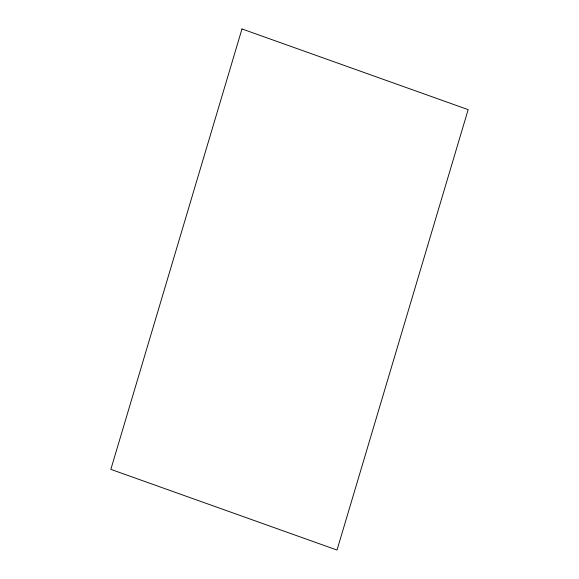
<?xml version="1.0" encoding="UTF-8"?>
<svg xmlns="http://www.w3.org/2000/svg" width="579" height="579" viewBox="0 0 579 579"><rect width="100%" height="100%" fill="white"/><g stroke="black" fill="none" stroke-linecap="round" stroke-linejoin="round"><path stroke-width="0.87" d="M241.986 28.95L110.842 469.359L337.014 550.05L468.158 109.641L241.986 28.95"/></g></svg>
